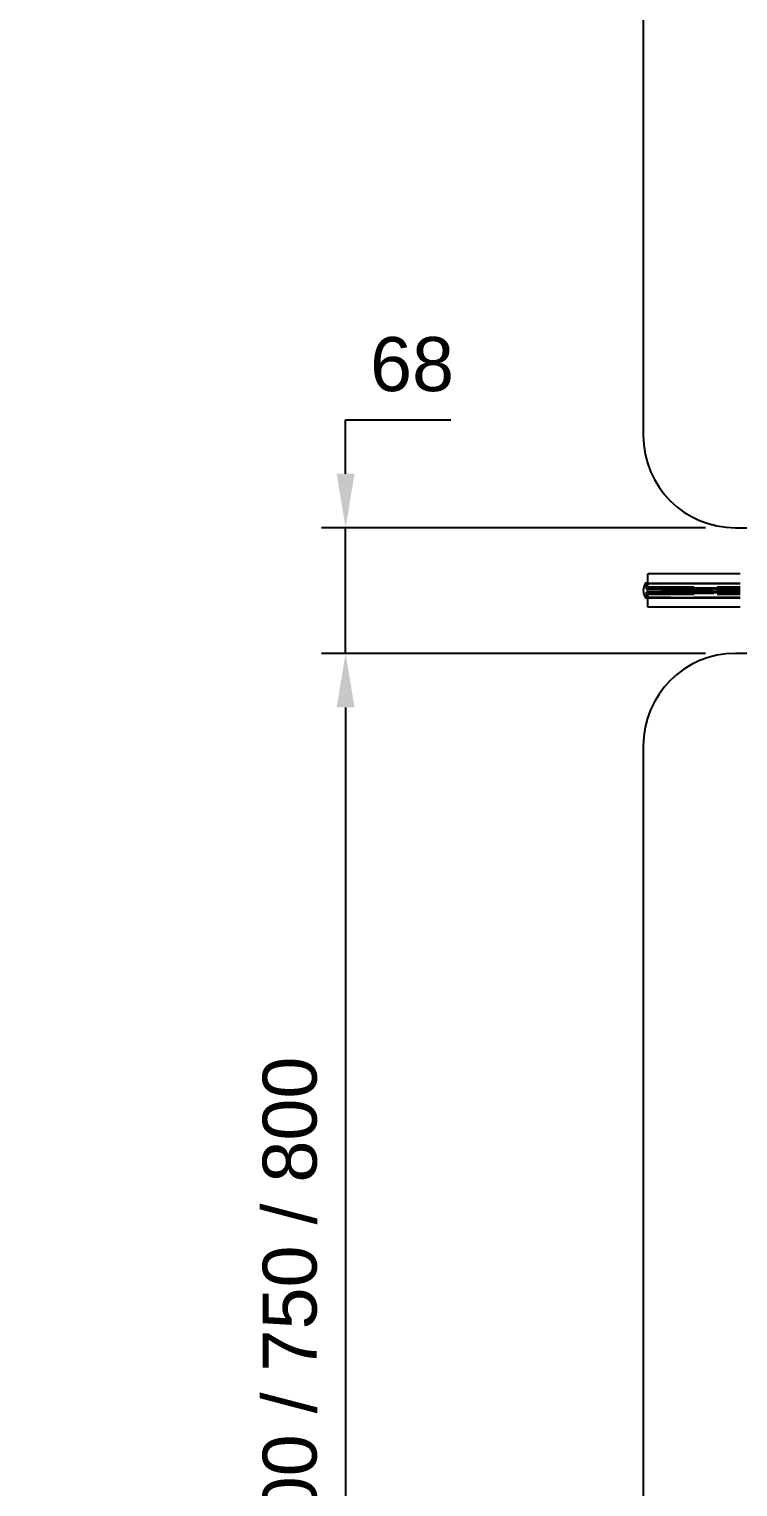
# Model space of a CAD drawing. Header units: millimetres. Extents: x -429 to 16771, y -1239 to 5751.
# Drawn here: x -333 to 51, y 364 to 1153 of the extents above; entities that cross this region are included whole.
import ezdxf

# ---------------------------------------------------------------- set-up
doc = ezdxf.new("R2010")
doc.units = ezdxf.units.MM
doc.header["$LTSCALE"] = 100
doc.linetypes.add('HIDDEN', pattern=[0.375, 0.25, -0.125])
doc.layers.add('FURNISHERS', color=4, linetype='Continuous', lineweight=25)
doc.styles.get("Standard").update_dxf_attribs({"font": 'arial.ttf'})
doc.dimstyles.new('CGJ', dxfattribs={"dimscale": 13, "dimtxt": 2.25, "dimasz": 2.25, "dimexe": 1, "dimexo": 1.25, "dimgap": 1.15, "dimtad": 1, "dimtoh": 1, "dimdec": 1, "dimdsep": 46, "dimtxsty": 'Standard', "dimcen": 0, "dimclrd": 2, "dimclre": 2, "dimclrt": 2, "dimadec": 0, "dimazin": 0, "dimtfac": 1, "dimtdec": 1, "dimtmove": 0, "dimatfit": 0, "dimfxl": 1, "dimtolj": 1, "dimtzin": 0, "dimlwe": -1, "dimarcsym": 2})

# ---------------------------------------------------------------- blocks, each defined once
blk = doc.blocks.new('*D66')
at = {"color": 2, "transparency": 16777216}
for p, q in [((33.75, 815.4), (-174.22, 815.4)), ((33.75, 15.4), (-174.22, 15.4))]:
    blk.add_line(p, q, dxfattribs=at)
at = {"color": 2, "lineweight": -2, "transparency": 16777216}
blk.add_line((-161.22, 786.15), (-161.22, 44.65), dxfattribs=at)
at = {"color": 2, "transparency": 16777216}
for points in [[(-166.09, 786.15), (-156.34, 786.15), (-161.22, 815.4)], [(-166.09, 44.65), (-156.34, 44.65), (-161.22, 15.4)]]:
    blk.add_solid(points, dxfattribs=at)
at = {"layer": 'Defpoints', "color": 0, "transparency": 16777216}
for p in [(50, 815.4), (-161.22, 15.4), (50, 15.4)]:
    blk.add_point(p, dxfattribs=at)
at = {"color": 2, "transparency": 16777216, "insert": (-191.29, 415.4), "char_height": 29.25, "attachment_point": 5, "rotation": 90}
blk.add_mtext('\\A1;600/ 700 / 750 / 800', dxfattribs=at)
blk = doc.blocks.new('*D68')
at = {"layer": 'Defpoints', "color": 0, "transparency": 16777216}
for p in [(-161.22, 883.4), (50, 883.4), (50, 815.4)]:
    blk.add_point(p, dxfattribs=at)
at = {"layer": 'FURNISHERS', "color": 2, "lineweight": -2, "transparency": 16777216}
for p, q in [((-161.22, 912.65), (-161.22, 941.9)), ((-161.22, 941.9), (-104.15, 941.9)), ((-161.22, 815.4), (-161.22, 883.4)), ((-161.22, 786.15), (-161.22, 756.9))]:
    blk.add_line(p, q, dxfattribs=at)
at = {"layer": 'FURNISHERS', "color": 2, "transparency": 16777216}
for p, q in [((33.75, 883.4), (-174.22, 883.4)), ((33.75, 815.4), (-174.22, 815.4))]:
    blk.add_line(p, q, dxfattribs=at)
for points in [[(-166.09, 912.65), (-156.34, 912.65), (-161.22, 883.4)], [(-166.09, 786.15), (-156.34, 786.15), (-161.22, 815.4)]]:
    blk.add_solid(points, dxfattribs=at)
at = {"layer": 'FURNISHERS', "color": 2, "transparency": 16777216, "insert": (-125.21, 971.79), "char_height": 29.25, "attachment_point": 5}
blk.add_mtext('\\A1;68', dxfattribs=at)

msp = doc.modelspace()

# ---------------------------------------------------------------- linework, layer by layer
at = {"color": 7, "linetype": 'Continuous', "lineweight": -3}
for p, q in [((0, 1633.4), (0, 933.4)), ((50, 883.4), (1750, 883.4)), ((1.07, 853.17), (52.5, 853.17)), ((1.5, 853.4), (52.5, 853.4)), ((52.5, 858.4), (2.5, 858.4)), ((2.5, 853.4), (2.5, 858.4)), ((1.07, 845.64), (52.5, 845.64)), ((1.5, 845.4), (52.5, 845.4)), ((2.5, 840.4), (2.5, 845.4)), ((52.5, 840.4), (2.5, 840.4)), ((1750, 815.4), (50, 815.4)), ((0, 765.4), (0, 65.4))]:
    msp.add_line(p, q, dxfattribs=at)
at = {"color": 7, "linetype": 'HIDDEN', "lineweight": -3}
for p, q in [((52.5, 853.17), (1.07, 853.17)), ((1.85, 850.32), (2, 853.19)), ((2, 853.19), (52.5, 853.19)), ((52.5, 853.19), (2, 853.19)), ((2.5, 851.4), (2.5, 853.4)), ((52.5, 845.64), (1.07, 845.64)), ((1.85, 850.32), (52.5, 850.32)), ((52.5, 850.32), (1.85, 850.32)), ((1.85, 848.49), (52.5, 848.49)), ((2, 845.61), (1.85, 848.49)), ((52.5, 848.49), (1.85, 848.49)), ((2, 845.61), (52.5, 845.61)), ((52.5, 845.61), (2, 845.61)), ((2.15, 850), (52.5, 850)), ((2.15, 848.8), (52.5, 848.8)), ((2.5, 851.4), (52.5, 851.4)), ((2.5, 845.4), (2.5, 847.4)), ((2.5, 847.4), (52.5, 847.4)), ((7.82, 850.65), (52.5, 850.65)), ((7.82, 850.65), (7.82, 850)), ((52.5, 850.65), (7.82, 850.65)), ((7.82, 848.8), (7.82, 848.15)), ((7.82, 848.15), (52.5, 848.15)), ((52.5, 848.15), (7.82, 848.15)), ((8.09, 850.84), (52.5, 850.84)), ((10.05, 849.97), (8.09, 850.84)), ((8.11, 847.97), (10.02, 848.83)), ((8.11, 847.97), (52.5, 847.97)), ((10.02, 848.83), (52.5, 848.83)), ((10.05, 849.97), (52.5, 849.97)), ((10.12, 849.95), (52.5, 849.95)), ((10.32, 850.65), (52.5, 850.65)), ((10.32, 850.65), (10.32, 850.15)), ((52.5, 850.65), (10.32, 850.65)), ((10.32, 850.15), (52.5, 850.15)), ((52.5, 850.15), (10.32, 850.15)), ((10.32, 848.65), (52.5, 848.65)), ((10.32, 848.65), (10.32, 848.15)), ((52.5, 848.65), (10.32, 848.65)), ((10.32, 848.15), (52.5, 848.15)), ((52.5, 848.15), (10.32, 848.15)), ((10.59, 850.84), (52.5, 850.84)), ((12.55, 849.97), (10.59, 850.84)), ((10.61, 847.97), (12.53, 848.83)), ((10.61, 847.97), (52.5, 847.97)), ((12.53, 848.83), (52.5, 848.83)), ((12.55, 849.97), (52.5, 849.97)), ((12.62, 849.95), (52.5, 849.95)), ((52.5, 848.85), (12.62, 848.85)), ((12.82, 850.65), (52.5, 850.65)), ((12.82, 850.65), (12.82, 850.15)), ((52.5, 850.65), (12.82, 850.65)), ((12.82, 850.15), (52.5, 850.15)), ((52.5, 850.15), (12.82, 850.15)), ((12.82, 848.65), (52.5, 848.65)), ((12.82, 848.65), (12.82, 848.15)), ((52.5, 848.65), (12.82, 848.65)), ((12.82, 848.15), (52.5, 848.15)), ((52.5, 848.15), (12.82, 848.15)), ((13.07, 850.85), (52.5, 850.85)), ((14.58, 850.37), (13.07, 850.85)), ((13.09, 847.96), (14.58, 848.44)), ((13.09, 847.96), (52.5, 847.96)), ((14.58, 850.37), (52.5, 850.37)), ((14.58, 848.44), (52.5, 848.44)), ((19.5, 847.4), (19.5, 851.4))]:
    msp.add_line(p, q, dxfattribs=at)
at = {"color": 7, "linetype": 'Continuous', "lineweight": -3}
for centre, radius, start, end in [((50, 933.4), 50, 180, 270), ((7.12, 849.4), 7.12, 148.10921, 211.89079), ((1.5, 852.9), 0.5, 90, 148.10921), ((1.5, 845.9), 0.5, 211.89079, 270), ((50, 765.4), 50, 90, 180)]:
    msp.add_arc(centre, radius, start, end, dxfattribs=at)
at = {"color": 7, "linetype": 'HIDDEN', "lineweight": -3}
for centre, radius, start, end in [((1.8, 853.2), 0.2, 357, 90), ((1.8, 845.6), 0.2, 270, 3), ((2.15, 850.3), 0.3, 177, 270), ((2.15, 848.5), 0.3, 90, 183), ((8.02, 850.65), 0.2, 68.30176, 180), ((8.02, 848.15), 0.2, 180, 296.40962), ((10.12, 848.65), 0.2, 360, 118.30898), ((10.12, 850.15), 0.2, 250.20112, 0), ((10.52, 850.65), 0.2, 68.30472, 180), ((10.52, 848.15), 0.2, 180, 296.4427), ((12.62, 848.65), 0.2, 0, 116.4427), ((12.62, 850.15), 0.2, 248.30472, 0), ((13.02, 850.65), 0.2, 74.61239, 180), ((13.02, 848.15), 0.2, 180, 289.74425), ((14.32, 849.4), 1, 285.38761, 74.61239)]:
    msp.add_arc(centre, radius, start, end, dxfattribs=at)

# ---------------------------------------------------------------- dimensions: what is measured, and where the dimension line sits
dim = msp.add_linear_dim(base=(-161.22, 15.4), p1=(50, 815.4), p2=(50, 15.4), angle=90, text='600/ 700 / 750 / <>', dimstyle='CGJ')
dim.commit()
dim.dimension.update_dxf_attribs({"geometry": '*D66', "text_midpoint": (-191.29, 415.4)})
at = {"layer": 'FURNISHERS'}
dim = msp.add_linear_dim(base=(-161.22, 883.4), p1=(50, 815.4), p2=(50, 883.4), angle=90, dimstyle='CGJ', dxfattribs=at)
dim.commit()
dim.dimension.update_dxf_attribs({"geometry": '*D68', "text_midpoint": (-125.21, 971.79)})

doc.saveas('drawing.dxf')
